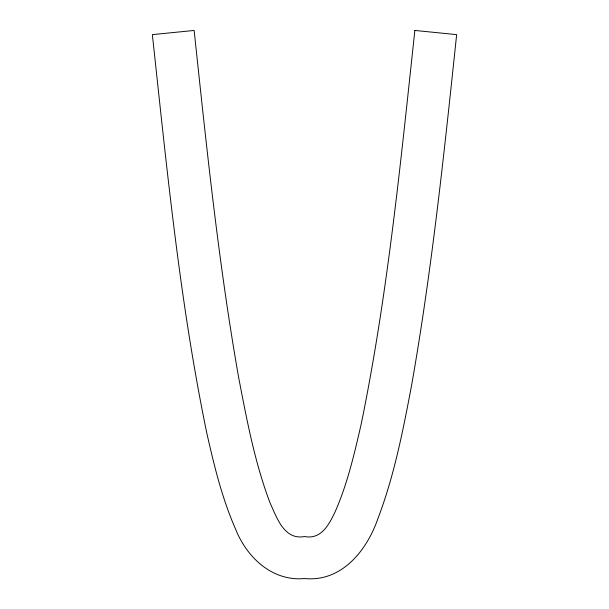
<?xml version="1.0" encoding="UTF-8"?>
<svg xmlns="http://www.w3.org/2000/svg" width="609" height="609" viewBox="0 0 609 609"><rect width="100%" height="100%" fill="white"/><g stroke="black" fill="none" stroke-linecap="round" stroke-linejoin="round"><path stroke-width="0.91" d="M414.858 30.45C400.646 161.964 387.826 293.995 361.274 423.742C354.453 453.423 347.579 483.386 335.315 511.385C329.187 524.258 321.514 539.787 304.5 536.552C284.015 540.343 276.737 517.33 270.023 502.851C254.768 462.475 246.812 419.875 238.675 377.633C218.425 262.669 206.504 146.464 194.142 30.45L152.349 34.629C166.828 167.696 179.632 301.333 206.687 432.596C214.086 465.299 221.981 498.192 235.523 528.985C246.691 557.288 272.2 581.572 304.5 578.55C341.855 582.227 366.983 550.3 377.976 518.457C394.32 475.469 403.105 430.137 411.638 385.086C432.04 269.026 444.296 151.755 456.651 34.629L414.858 30.45"/></g></svg>
